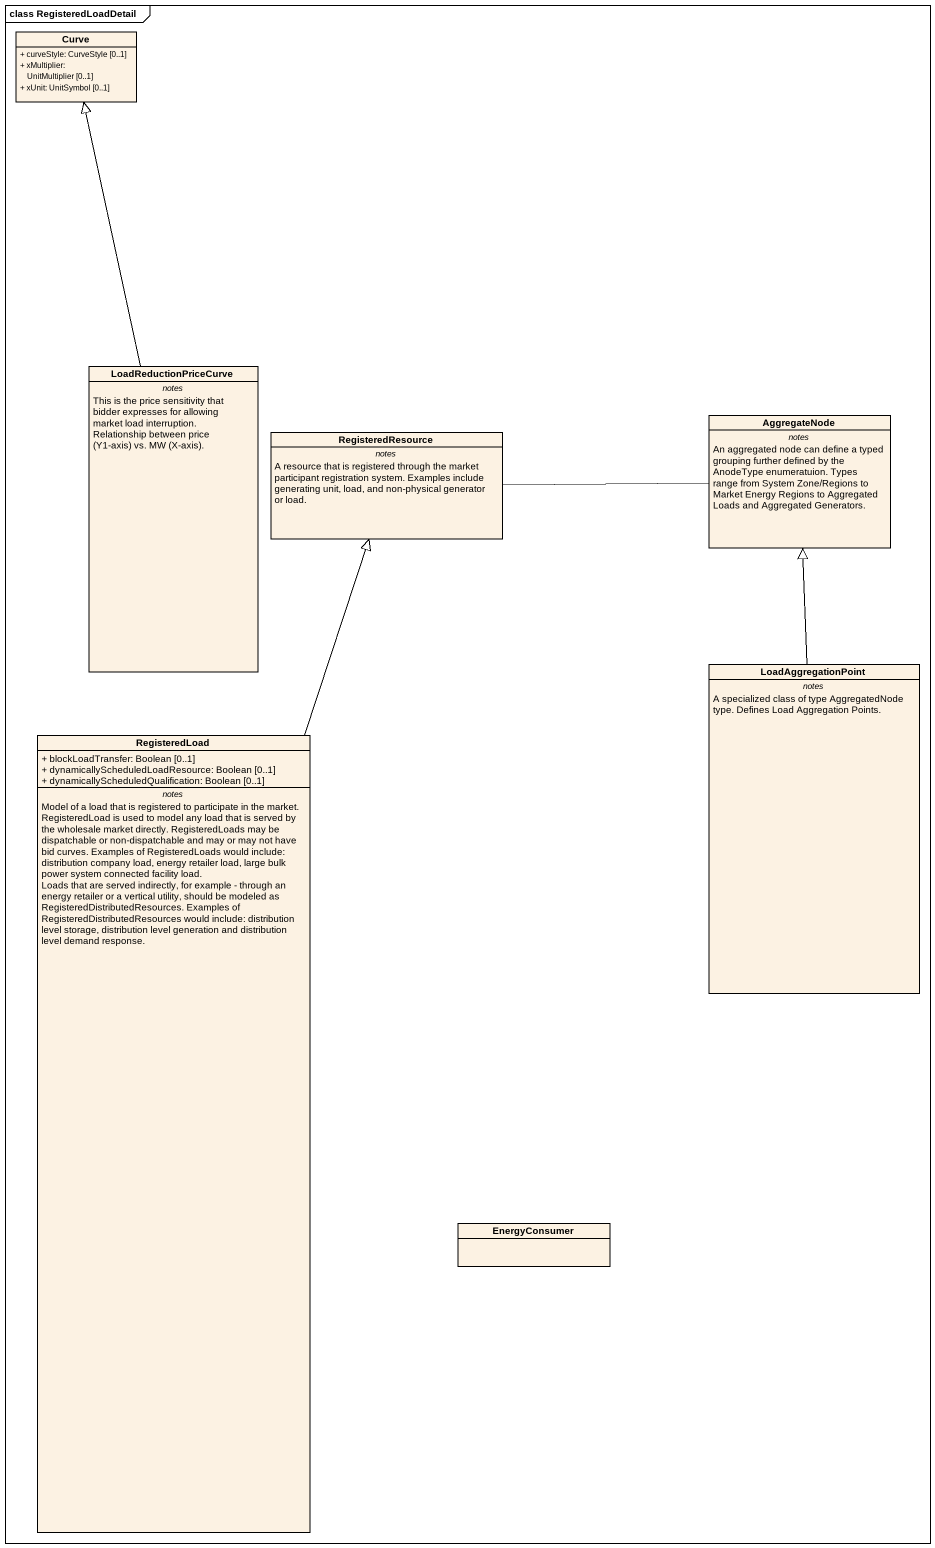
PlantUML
@startuml
mainframe class RegisteredLoadDetail
hide circle
hide empty members
skinparam classAttributeIconSize 0
class Curve {
  + curveStyle: CurveStyle [0..1]
  + xMultiplier: UnitMultiplier [0..1]
  + xUnit: UnitSymbol [0..1]
}
class LoadReductionPriceCurve {
  -- notes --
  {field} This is the price sensitivity that bidder expresses for allowing market load interruption. Relationship between price (Y1-axis) vs. MW (X-axis).
}
class RegisteredResource {
  -- notes --
  A resource that is registered through the market participant registration system. Examples include generating unit, load, and non-physical generator or load.
}
class AggregateNode {
  -- notes --
  An aggregated node can define a typed grouping further defined by the AnodeType enumeratuion. Types range from System Zone/Regions to Market Energy Regions to Aggregated Loads and Aggregated Generators.
}
class LoadAggregationPoint {
  -- notes --
  A specialized class of type AggregatedNode type. Defines Load Aggregation Points.
}
class RegisteredLoad {
  + blockLoadTransfer: Boolean [0..1]
  + dynamicallyScheduledLoadResource: Boolean [0..1]
  + dynamicallyScheduledQualification: Boolean [0..1]
  -- notes --
  Model of a load that is registered to participate in the market.
  RegisteredLoad is used to model any load that is served by the wholesale market directly. RegisteredLoads may be dispatchable or non-dispatchable and may or may not have bid curves. Examples of RegisteredLoads would include: distribution company load, energy retailer load, large bulk power system connected facility load.
  Loads that are served indirectly, for example - through an energy retailer or a vertical utility, should be modeled as RegisteredDistributedResources. Examples of RegisteredDistributedResources would include: distribution level storage, distribution level generation and distribution level demand response.
}
class EnergyConsumer
LoadReductionPriceCurve -up-|> Curve
RegisteredResource -right- AggregateNode
LoadAggregationPoint -up-|> AggregateNode
RegisteredLoad -up-|> RegisteredResource
@enduml
